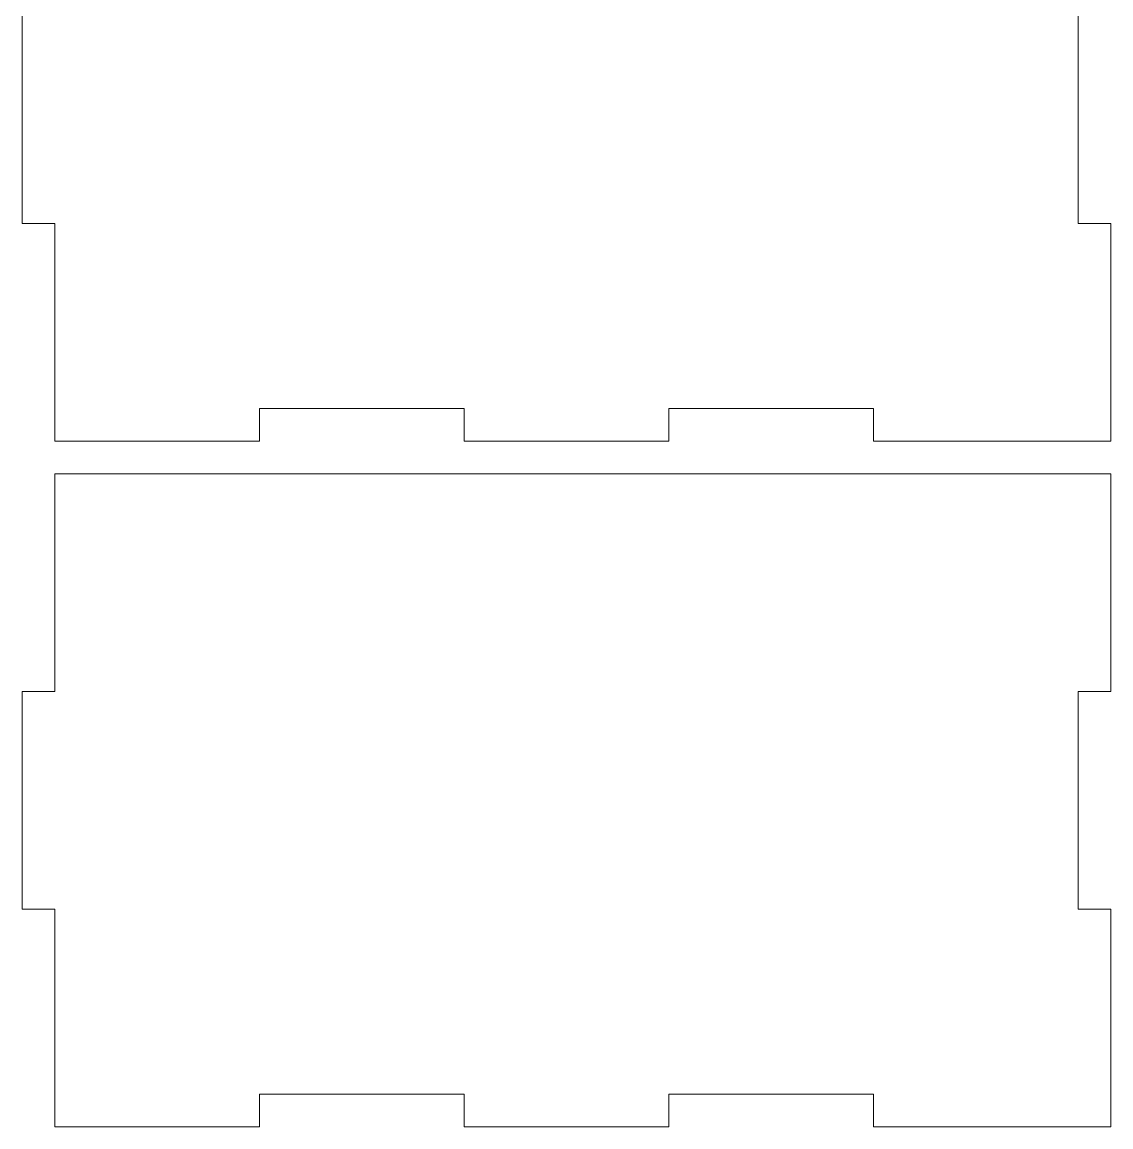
# Model space of a CAD drawing. Header units: centimetres. Extents: x -198 to 198, y -41 to 41.
# Drawn here: x -187.28 to -177.28, y -19.07 to -8.92 of the extents above; entities that cross this region are included whole.
import ezdxf

# ---------------------------------------------------------------- set-up
doc = ezdxf.new("R2010")
doc.units = ezdxf.units.CM
doc.header["$MEASUREMENT"] = 0
doc.layers.add('Camada 1', color=7, linetype='Continuous')

msp = doc.modelspace()

# ---------------------------------------------------------------- linework, layer by layer
at = {"layer": 'Camada 1', "color": 250, "lineweight": 9}
for points in [[(-177.27542, -12.76808), (-177.27542, -12.76808), (-177.27542, -10.76808), (-177.27542, -10.76808), (-177.27542, -10.76808), (-177.27542, -10.76808), (-177.57542, -10.76808), (-177.57542, -10.76808), (-177.57542, -10.76808), (-177.57542, -10.76808), (-177.57542, -8.76808), (-177.57542, -8.76808), (-177.57542, -8.76808), (-177.57542, -8.76808), (-177.27542, -8.76808), (-177.27542, -8.76808), (-177.27542, -8.76808), (-177.27542, -8.76808), (-177.27542, -6.76808), (-177.27542, -6.76808), (-177.27542, -6.76808), (-177.27542, -6.76808), (-186.97542, -6.76808), (-186.97542, -6.76808), (-186.97542, -6.76808), (-186.97542, -6.76808), (-186.97542, -8.76808), (-186.97542, -8.76808), (-186.97542, -8.76808), (-186.97542, -8.76808), (-187.27542, -8.76808), (-187.27542, -8.76808), (-187.27542, -8.76808), (-187.27542, -8.76808), (-187.27542, -10.76808), (-187.27542, -10.76808), (-187.27542, -10.76808), (-187.27542, -10.76808), (-186.97542, -10.76808), (-186.97542, -10.76808), (-186.97542, -10.76808), (-186.97542, -10.76808), (-186.97542, -12.76808), (-186.97542, -12.76808), (-186.97542, -12.76808), (-186.97542, -12.76808), (-185.09542, -12.76808), (-185.09542, -12.76808), (-185.09542, -12.76808), (-185.09542, -12.76808), (-185.09542, -12.46808), (-185.09542, -12.46808), (-185.09542, -12.46808), (-185.09542, -12.46808), (-183.21542, -12.46808), (-183.21542, -12.46808), (-183.21542, -12.46808), (-183.21542, -12.46808), (-183.21542, -12.76808), (-183.21542, -12.76808), (-183.21542, -12.76808), (-183.21542, -12.76808), (-181.33542, -12.76808), (-181.33542, -12.76808), (-181.33542, -12.76808), (-181.33542, -12.76808), (-181.33542, -12.46808), (-181.33542, -12.46808), (-181.33542, -12.46808), (-181.33542, -12.46808), (-179.45542, -12.46808), (-179.45542, -12.46808), (-179.45542, -12.46808), (-179.45542, -12.46808), (-179.45542, -12.76808), (-179.45542, -12.76808), (-179.45542, -12.76808), (-179.45542, -12.76808), (-177.27542, -12.76808), (-177.27542, -12.76808)], [(-177.27542, -19.06808), (-177.27542, -19.06808), (-177.27542, -17.06808), (-177.27542, -17.06808), (-177.27542, -17.06808), (-177.27542, -17.06808), (-177.57542, -17.06808), (-177.57542, -17.06808), (-177.57542, -17.06808), (-177.57542, -17.06808), (-177.57542, -15.06808), (-177.57542, -15.06808), (-177.57542, -15.06808), (-177.57542, -15.06808), (-177.27542, -15.06808), (-177.27542, -15.06808), (-177.27542, -15.06808), (-177.27542, -15.06808), (-177.27542, -13.06808), (-177.27542, -13.06808), (-177.27542, -13.06808), (-177.27542, -13.06808), (-186.97542, -13.06808), (-186.97542, -13.06808), (-186.97542, -13.06808), (-186.97542, -13.06808), (-186.97542, -15.06808), (-186.97542, -15.06808), (-186.97542, -15.06808), (-186.97542, -15.06808), (-187.27542, -15.06808), (-187.27542, -15.06808), (-187.27542, -15.06808), (-187.27542, -15.06808), (-187.27542, -17.06808), (-187.27542, -17.06808), (-187.27542, -17.06808), (-187.27542, -17.06808), (-186.97542, -17.06808), (-186.97542, -17.06808), (-186.97542, -17.06808), (-186.97542, -17.06808), (-186.97542, -19.06808), (-186.97542, -19.06808), (-186.97542, -19.06808), (-186.97542, -19.06808), (-185.09542, -19.06808), (-185.09542, -19.06808), (-185.09542, -19.06808), (-185.09542, -19.06808), (-185.09542, -18.76808), (-185.09542, -18.76808), (-185.09542, -18.76808), (-185.09542, -18.76808), (-183.21542, -18.76808), (-183.21542, -18.76808), (-183.21542, -18.76808), (-183.21542, -18.76808), (-183.21542, -19.06808), (-183.21542, -19.06808), (-183.21542, -19.06808), (-183.21542, -19.06808), (-181.33542, -19.06808), (-181.33542, -19.06808), (-181.33542, -19.06808), (-181.33542, -19.06808), (-181.33542, -18.76808), (-181.33542, -18.76808), (-181.33542, -18.76808), (-181.33542, -18.76808), (-179.45542, -18.76808), (-179.45542, -18.76808), (-179.45542, -18.76808), (-179.45542, -18.76808), (-179.45542, -19.06808), (-179.45542, -19.06808), (-179.45542, -19.06808), (-179.45542, -19.06808), (-177.27542, -19.06808), (-177.27542, -19.06808)]]:
    msp.add_open_spline(points, degree=3, knots=[0, 0, 0, 0, 0.04761905, 0.04761905, 0.04761905, 0.04761905, 0.0952381, 0.0952381, 0.0952381, 0.0952381, 0.14285714, 0.14285714, 0.14285714, 0.14285714, 0.19047619, 0.19047619, 0.19047619, 0.19047619, 0.23809524, 0.23809524, 0.23809524, 0.23809524, 0.28571429, 0.28571429, 0.28571429, 0.28571429, 0.33333333, 0.33333333, 0.33333333, 0.33333333, 0.38095238, 0.38095238, 0.38095238, 0.38095238, 0.42857143, 0.42857143, 0.42857143, 0.42857143, 0.47619048, 0.47619048, 0.47619048, 0.47619048, 0.52380952, 0.52380952, 0.52380952, 0.52380952, 0.57142857, 0.57142857, 0.57142857, 0.57142857, 0.61904762, 0.61904762, 0.61904762, 0.61904762, 0.66666667, 0.66666667, 0.66666667, 0.66666667, 0.71428571, 0.71428571, 0.71428571, 0.71428571, 0.76190476, 0.76190476, 0.76190476, 0.76190476, 0.80952381, 0.80952381, 0.80952381, 0.80952381, 0.85714286, 0.85714286, 0.85714286, 0.85714286, 0.9047619, 0.9047619, 0.9047619, 0.9047619, 1, 1, 1, 1], dxfattribs=at)

doc.saveas('drawing.dxf')
